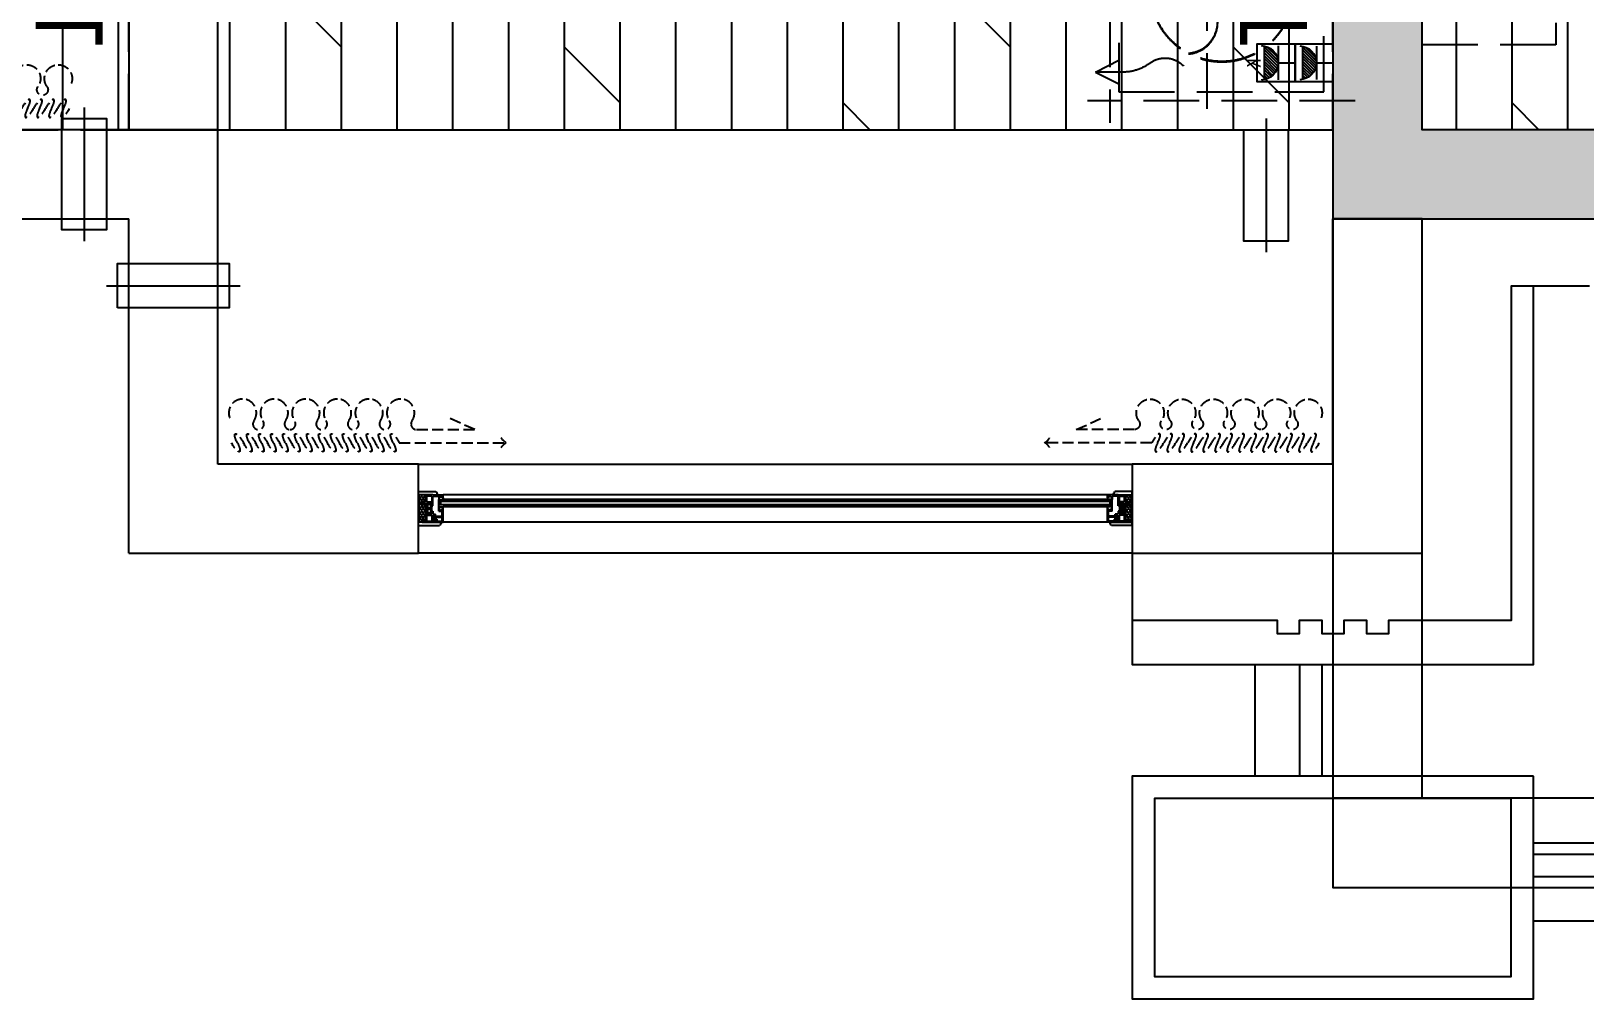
# Model space of a CAD drawing. Header units: millimetres. Extents: x -28014 to 297841, y -81741 to 47579.
# Drawn here: x 63804 to 67288, y -32135 to -29964 of the extents above; entities that cross this region are included whole.
import ezdxf

# ---------------------------------------------------------------- set-up
doc = ezdxf.new("R2010")
doc.units = ezdxf.units.MM
doc.header["$MEASUREMENT"] = 0
doc.set_wipeout_variables(frame=1)
doc.linetypes.add('__DASH', pattern=[0.35, 0.25, -0.1])
doc.linetypes.add('DASH', pattern=[0.35, 0.25, -0.1])
for name, color, linetype in [('AR9-剪力墙（柱）线', 6, 'Continuous'), ('AR9-墙线', 160, 'Continuous'), ('AR9-建筑幕墙（窗）', 12, 'Continuous'), ('AR9-阳台栏杆（天花隐）', 12, 'Continuous'), ('DS-4BS-窗帘', 136, 'Continuous'), ('EM-强电图标', 14, 'Continuous'), ('FC-地面造型线', 136, 'Continuous'), ('FC-平面高差线', 144, 'Continuous'), ('FF-活动家具', 51, 'Continuous'), ('RC-天花轮廓线', 30, 'Continuous')]:
    doc.layers.add(name, color=color, linetype=linetype)
doc.styles.add('宋体', font='', dxfattribs={"width": 0.8})
doc.styles.add('文字标注', font='')
doc.styles.get('宋体').set_extended_font_data('SimSun')
doc.styles.get('文字标注').set_extended_font_data('SimSun')

# ---------------------------------------------------------------- blocks, each defined once
blk = doc.blocks.new('A$C214622EC')
at = {"linetype": 'ByBlock', "ltscale": 0.01}
h = blk.add_hatch(color=250, dxfattribs=at)
h.dxf.hatch_style = 1
h.paths.add_polyline_path([(-19600, 850), (-20000, 850), (-20000, 1950), (-20200, 1950), (-20200, 650), (-19600, 650)])
blk.add_lwpolyline([(-19600, 850), (-20000, 850), (-20000, 1950), (-20200, 1950), (-20200, 650), (-19600, 650)], close=True)
blk = doc.blocks.new('*U167')
at = {"layer": 'AR9-建筑幕墙（窗）'}
h = blk.add_hatch(dxfattribs=at)
h.set_pattern_fill('HONEY', color=250, scale=2.333308)
h.set_pattern_definition([(2e-09, (-50793.7736, 158863.649), (5.55618969, 3.20786685), [3.70412646, -7.40825292]), (120, (-50793.7736, 158863.649), (-5.55618903, 3.207867997), [3.70412646, -7.40825292]), (60, (-50793.7736, 158863.649), (6.64e-07, 6.415734844), [-7.40825292, 3.70412646])])
h.paths.add_polyline_path([(-28.1, 330.1), (33.1, 330.1), (33.1, 345.7), (-28.1, 345.7)])
h = blk.add_hatch(dxfattribs=at)
h.set_pattern_fill('HONEY', color=250, scale=2.333308)
h.set_pattern_definition([(2e-09, (-50793.7736, 157609.3308), (5.55618969, 3.20786685), [3.70412646, -7.40825292]), (120, (-50793.7736, 157609.3308), (-5.55618903, 3.207867997), [3.70412646, -7.40825292]), (60, (-50793.7736, 157609.3308), (6.64e-07, 6.415734844), [-7.40825292, 3.70412646])])
h.paths.add_polyline_path([(-28.1, -1238.8), (33.1, -1238.8), (33.1, -1254.3), (-28.1, -1254.3)])
for p, q in [((-35.8, 345.7), (-35.8, 306.8)), ((40.8, 345.7), (-35.8, 345.7)), ((-28.1, 330.1), (-28.1, 345.7)), ((-28.1, 330.1), (-28.1, 345.7)), ((-28.1, 325.4), (-28.1, 345.7)), ((-28.1, 313.8), (-28.1, 330.1)), ((-28.1, 313.8), (-28.1, 300.6)), ((33.1, 301.2), (33.1, 345.7)), ((33.1, 301.2), (33.1, 345.7)), ((33.1, 296.5), (33.1, 345.7)), ((33.1, 337.9), (33.1, 290.5)), ((40.8, 345.7), (40.8, 298.9)), ((-28.1, 300.6), (-28.1, 290.5)), ((-28.1, -1199.1), (-28.1, 290.5)), ((-21.8, 290.5), (-28.1, 290.5)), ((-21.8, 290.5), (-17.9, 290.5)), ((-17.9, -1199.1), (-17.9, 290.5)), ((-1.6, -1199.1), (-1.6, 290.5)), ((2.3, 290.5), (-1.6, 290.5)), ((33.1, 290.5), (2.3, 290.5)), ((33.1, -1199.1), (33.1, 290.5)), ((-35.8, -1254.3), (-35.8, -1215.4)), ((-21.8, -1199.1), (-28.1, -1199.1)), ((-28.1, -1209.2), (-28.1, -1199.1)), ((-28.1, -1222.4), (-28.1, -1209.2)), ((-21.8, -1199.1), (-17.9, -1199.1)), ((2.3, -1199.1), (-1.6, -1199.1)), ((33.1, -1199.1), (2.3, -1199.1)), ((33.1, -1246.5), (33.1, -1199.1)), ((33.1, -1205.1), (33.1, -1254.3)), ((33.1, -1209.9), (33.1, -1254.3)), ((33.1, -1209.9), (33.1, -1254.3)), ((40.8, -1254.3), (40.8, -1207.5)), ((-28.1, -1222.4), (-28.1, -1238.8)), ((-28.1, -1234), (-28.1, -1254.3)), ((-28.1, -1238.8), (-28.1, -1254.3)), ((-28.1, -1238.8), (-28.1, -1254.3)), ((40.8, -1254.3), (-35.8, -1254.3))]:
    blk.add_line(p, q, dxfattribs=at)
at = {"layer": 'AR9-建筑幕墙（窗）', "color": 8}
for p, q in [((-28.1, 330.1), (-12.5, 330.1)), ((-25.7, 316.1), (-25.7, 327.8)), ((-25.7, 327.8), (-12.5, 327.8)), ((-25.7, 316.1), (-12.5, 316.1)), ((-25.7, 313.8), (-25.7, 300.6)), ((-3.9, 313.8), (-25.7, 313.8)), ((-12.5, 330.1), (-12.5, 337.9)), ((-12.5, 337.9), (-5.5, 337.9)), ((-12.5, 327.8), (-12.5, 316.1)), ((-10.2, 330.1), (-10.2, 335.6)), ((-5.5, 335.6), (-10.2, 335.6)), ((-10.2, 330.1), (30.7, 330.1)), ((-10.2, 327.8), (-6.3, 327.8)), ((-10.2, 327.8), (-10.2, 316.1)), ((-10.2, 316.1), (-6.3, 316.1)), ((-6.3, 327.8), (-6.3, 327)), ((-6.3, 327), (-3.9, 327)), ((-6.3, 316.1), (-6.3, 316.9)), ((-6.3, 316.9), (-3.9, 316.9)), ((-5.5, 337.9), (-5.5, 335.6)), ((-3.9, 327), (-3.9, 330.1)), ((-3.9, 316.9), (-3.9, 313.8)), ((1.1, 324.7), (1.1, 319.2)), ((3.4, 324.7), (3.4, 319.2)), ((8.5, 327), (8.5, 330.1)), ((10.8, 327), (8.5, 327)), ((10.8, 316.9), (8.5, 316.9)), ((8.5, 316.9), (8.5, 313.8)), ((8.5, 313.8), (10.8, 313.8)), ((10.8, 327.8), (14.7, 327.8)), ((10.8, 327.8), (10.8, 327)), ((10.8, 316.1), (10.8, 316.9)), ((10.8, 316.1), (14.7, 316.1)), ((10.8, 313.8), (14.7, 313.8)), ((14.7, 327.8), (14.7, 316.1)), ((14.7, 313.8), (14.7, 307.6)), ((17.1, 327.8), (30.7, 327.8)), ((17.1, 327.8), (17.1, 316.1)), ((17.1, 316.1), (30.7, 316.1)), ((17.1, 313.8), (30.7, 313.8)), ((17.1, 309.9), (17.1, 313.8)), ((17.1, 313.8), (17.1, 309.9)), ((21.7, 313.8), (21.7, 292.8)), ((33.1, 337.9), (26.1, 337.9)), ((26.1, 337.9), (26.1, 335.6)), ((26.1, 335.6), (30.7, 335.6)), ((26.1, 313.8), (26.1, 305.2)), ((30.7, 335.6), (30.7, 330.1)), ((30.7, 327.8), (30.7, 316.1)), ((30.7, 313.8), (30.7, 309.9)), ((-25.7, 300.6), (-21.8, 300.6)), ((-25.7, 298.2), (-25.7, 292.8)), ((-25.7, 298.2), (-21.8, 298.2)), ((-21.8, 292.8), (-25.7, 292.8)), ((-25.7, 292.8), (-21.8, 292.8)), ((-21.8, 300.6), (-21.8, 298.2)), ((-21.8, 300.6), (-17.9, 300.6)), ((-21.8, 292.8), (-21.8, 290.5)), ((-17.9, 300.6), (-17.9, 290.5)), ((-13.3, 300.6), (-17.9, 300.6)), ((-13.3, -1209.2), (-13.3, 300.6)), ((-6.3, 300.6), (-13.3, 300.6)), ((-6.3, 295.9), (-13.3, 300.6)), ((-6.3, 300.6), (-13.3, 295.9)), ((-6.3, 295.9), (-13.3, 295.9)), ((-6.3, -1209.2), (-6.3, 300.6)), ((-1.6, 300.6), (-6.3, 300.6)), ((-1.6, 300.6), (-1.6, 290.5)), ((2.3, 300.6), (-1.6, 300.6)), ((8.5, 300.6), (2.3, 300.6)), ((2.3, 300.6), (2.3, 298.2)), ((6.2, 298.2), (2.3, 298.2)), ((6.2, 292.8), (2.3, 292.8)), ((2.3, 292.8), (2.3, 290.5)), ((6.2, 298.2), (6.2, 292.8)), ((8.5, 300.6), (8.5, 292.8)), ((19.4, 292.8), (8.5, 292.8)), ((19.4, 307.6), (14.7, 307.6)), ((19.4, 309.9), (17.1, 309.9)), ((19.4, 309.9), (17.1, 309.9)), ((19.4, 309.9), (19.4, 307.6)), ((19.4, 309.9), (19.4, 292.8)), ((30.7, 292.8), (21.7, 292.8)), ((26.1, 305.2), (30.7, 305.2)), ((28.4, 309.9), (30.7, 309.9)), ((28.4, 309.9), (28.4, 307.6)), ((28.4, 307.6), (33.1, 307.6)), ((30.7, 305.2), (30.7, 292.8)), ((-21.8, -1201.4), (-25.7, -1201.4)), ((-25.7, -1201.4), (-21.8, -1201.4)), ((-25.7, -1206.9), (-25.7, -1201.4)), ((-25.7, -1206.9), (-21.8, -1206.9)), ((-25.7, -1222.4), (-25.7, -1209.2)), ((-25.7, -1209.2), (-21.8, -1209.2)), ((-21.8, -1201.4), (-21.8, -1199.1)), ((-21.8, -1209.2), (-21.8, -1206.9)), ((-21.8, -1209.2), (-17.9, -1209.2)), ((-17.9, -1209.2), (-17.9, -1199.1)), ((-13.3, -1209.2), (-17.9, -1209.2)), ((-6.3, -1204.5), (-13.3, -1204.5)), ((-6.3, -1204.5), (-13.3, -1209.2)), ((-6.3, -1209.2), (-13.3, -1204.5)), ((-6.3, -1209.2), (-13.3, -1209.2)), ((-1.6, -1209.2), (-6.3, -1209.2)), ((-1.6, -1209.2), (-1.6, -1199.1)), ((2.3, -1209.2), (-1.6, -1209.2)), ((2.3, -1201.4), (2.3, -1199.1)), ((6.2, -1201.4), (2.3, -1201.4)), ((6.2, -1206.9), (2.3, -1206.9)), ((2.3, -1209.2), (2.3, -1206.9)), ((8.5, -1209.2), (2.3, -1209.2)), ((6.2, -1206.9), (6.2, -1201.4)), ((19.4, -1201.4), (8.5, -1201.4)), ((8.5, -1209.2), (8.5, -1201.4)), ((14.7, -1222.4), (14.7, -1216.2)), ((19.4, -1216.2), (14.7, -1216.2)), ((19.4, -1218.5), (17.1, -1218.5)), ((17.1, -1218.5), (17.1, -1222.4)), ((17.1, -1222.4), (17.1, -1218.5)), ((19.4, -1218.5), (17.1, -1218.5)), ((19.4, -1218.5), (19.4, -1201.4)), ((19.4, -1218.5), (19.4, -1216.2)), ((30.7, -1201.4), (21.7, -1201.4)), ((21.7, -1222.4), (21.7, -1201.4)), ((26.1, -1213.9), (30.7, -1213.9)), ((26.1, -1222.4), (26.1, -1213.9)), ((28.4, -1216.2), (33.1, -1216.2)), ((28.4, -1218.5), (28.4, -1216.2)), ((28.4, -1218.5), (30.7, -1218.5)), ((30.7, -1213.9), (30.7, -1201.4)), ((30.7, -1222.4), (30.7, -1218.5)), ((-28.1, -1238.8), (-12.5, -1238.8)), ((-3.9, -1222.4), (-25.7, -1222.4)), ((-25.7, -1224.8), (-25.7, -1236.4)), ((-25.7, -1224.8), (-12.5, -1224.8)), ((-25.7, -1236.4), (-12.5, -1236.4)), ((-12.5, -1236.4), (-12.5, -1224.8)), ((-12.5, -1238.8), (-12.5, -1246.5)), ((-12.5, -1246.5), (-5.5, -1246.5)), ((-10.2, -1224.8), (-6.3, -1224.8)), ((-10.2, -1236.4), (-10.2, -1224.8)), ((-10.2, -1236.4), (-6.3, -1236.4)), ((-10.2, -1238.8), (-10.2, -1244.2)), ((-10.2, -1238.8), (30.7, -1238.8)), ((-5.5, -1244.2), (-10.2, -1244.2)), ((-6.3, -1224.8), (-6.3, -1225.5)), ((-6.3, -1225.5), (-3.9, -1225.5)), ((-6.3, -1236.4), (-6.3, -1235.7)), ((-6.3, -1235.7), (-3.9, -1235.7)), ((-5.5, -1246.5), (-5.5, -1244.2)), ((-3.9, -1225.5), (-3.9, -1222.4)), ((-3.9, -1235.7), (-3.9, -1238.8)), ((1.1, -1233.3), (1.1, -1227.9)), ((3.4, -1233.3), (3.4, -1227.9)), ((8.5, -1225.5), (8.5, -1222.4)), ((8.5, -1222.4), (10.8, -1222.4)), ((10.8, -1225.5), (8.5, -1225.5)), ((10.8, -1235.7), (8.5, -1235.7)), ((8.5, -1235.7), (8.5, -1238.8)), ((10.8, -1222.4), (14.7, -1222.4)), ((10.8, -1224.8), (14.7, -1224.8)), ((10.8, -1224.8), (10.8, -1225.5)), ((10.8, -1236.4), (10.8, -1235.7)), ((10.8, -1236.4), (14.7, -1236.4)), ((14.7, -1236.4), (14.7, -1224.8)), ((17.1, -1222.4), (30.7, -1222.4)), ((17.1, -1224.8), (30.7, -1224.8)), ((17.1, -1236.4), (17.1, -1224.8)), ((17.1, -1236.4), (30.7, -1236.4)), ((26.1, -1246.5), (26.1, -1244.2)), ((26.1, -1244.2), (30.7, -1244.2)), ((33.1, -1246.5), (26.1, -1246.5)), ((30.7, -1236.4), (30.7, -1224.8)), ((30.7, -1244.2), (30.7, -1238.8))]:
    blk.add_line(p, q, dxfattribs=at)
for points in [[(1.1, 324.7), (-7.8, 324.7), (-7.8, 319.2), (1.1, 319.2)], [(10.8, 327), (-6.3, 327)], [(-6.3, 316.9), (10.8, 316.9)], [(3.4, 319.2), (12.4, 319.2), (12.4, 324.7), (3.4, 324.7)], [(14.7, 316.9), (14.7, 316.9), (14.7, 327)], [(1.1, -1233.3), (-7.8, -1233.3), (-7.8, -1227.9), (1.1, -1227.9)], [(-6.3, -1225.5), (10.8, -1225.5)], [(10.8, -1235.7), (-6.3, -1235.7)], [(3.4, -1227.9), (12.4, -1227.9), (12.4, -1233.3), (3.4, -1233.3)], [(14.7, -1225.5), (14.7, -1225.5), (14.7, -1235.7)]]:
    blk.add_lwpolyline(points, dxfattribs=at)
at = {"layer": 'AR9-建筑幕墙（窗）'}
for centre, start, end in [((-26.2, 319), 231.816, 263.2576), ((31.2, 311.1), 276.7424, 308.184), ((-26.2, -1227.6), 96.7424, 128.184), ((31.2, -1219.7), 51.816, 83.2576)]:
    blk.add_arc(centre, 15.5, start, end, dxfattribs=at)
blk = doc.blocks.new('dfhfghjghk')
at = {"layer": 'DS-4BS-窗帘', "linetype": '__DASH', "ltscale": 100}
for p, q in [((-758, -19.6), (-700.6, 6.5)), ((-627.6, -19.6), (-758, -19.6)), ((-588.7, -49), (-828.8, -49))]:
    blk.add_line(p, q, dxfattribs=at)
at = {"layer": 'DS-4BS-窗帘', "linetype": '__DASH', "ltscale": 100, "extrusion": (0, 0, -1)}
for centre, major_axis, start_param, end_param in [((-592.1, 17.9), (0, 31), 4.096799, 6.283139), ((-592.1, 17.9), (0.1, 31), -0.002146, 2.184194), ((-521.2, 17.9), (0, 31), 4.096718, 6.283058), ((-521.2, 17.9), (0.1, 31), -0.002146, 2.184194), ((-450.4, 17.9), (0.1, 31), 4.094915, 6.281255), ((-450.4, 17.9), (-0.1, 31), 0.002617, 2.188957), ((-379.5, 17.9), (0.1, 31), 4.094152, 6.280492), ((-379.5, 17.9), (0, 31), -0.00139, 2.18495), ((-308.6, 17.9), (0, 31), 4.096215, 6.282555), ((-308.6, 17.9), (0.1, 31), -0.002146, 2.184194), ((-237.7, 17.9), (0, 31), 4.098127, 6.284467), ((-237.7, 17.9), (-0.1, 31), 0.001734, 2.188074), ((-627.6, -7.1), (-0.1, 12.4), 0.960001, 3.146341), ((-556.7, -7.1), (0, 12.4), 0.954753, 5.327433), ((-485.8, -7.1), (0, 12.4), 0.95291, 5.32559), ((-414.9, -7.1), (0, 12.4), 0.952987, 5.325667), ((-344, -7.2), (-0.1, 12.4), 3.148476, 5.334816), ((-344, -7.2), (0, 12.4), 0.95495, 3.141289), ((-273.2, -7.2), (0, 12.4), 0.95291, 5.32559)]:
    blk.add_ellipse(centre, major_axis=major_axis, ratio=1, start_param=start_param, end_param=end_param, dxfattribs=at)
at = {"layer": 'DS-4BS-窗帘', "linetype": '__DASH', "ltscale": 100}
for centre, major_axis, ratio, start_param, end_param in [((-582, -49), (11.5, 20), 0.254545, -1.424879, 1.716714), ((-555.1, -49), (11.5, 20), 0.254545, -1.424879, 1.716714), ((-528.2, -49), (11.5, 20), 0.254545, -1.424879, 1.716714), ((-501.3, -49), (11.5, 20), 0.254545, -1.424879, 1.716714), ((-474.5, -49), (11.5, 20), 0.254545, -1.424879, 1.716714), ((-447.6, -49), (11.5, 20), 0.254545, -1.424879, 1.716714), ((-420.7, -49), (11.5, 20), 0.254545, -1.424879, 1.716714), ((-393.9, -49), (11.5, 20), 0.254545, -1.424879, 1.716714), ((-367, -49), (11.5, 20), 0.254545, -1.424879, 1.716714), ((-340.1, -49), (11.5, 20), 0.254545, -1.424879, 1.716714), ((-313.3, -49), (11.5, 20), 0.254545, -1.424879, 1.716714), ((-286.4, -49), (11.5, 20), 0.254545, -1.424879, 1.716714), ((-259.5, -49), (11.5, 20), 0.254545, -1.424879, 1.716714), ((-232.6, -49), (11.5, 20), 0.254545, -1.424879, 1.716714), ((-840.3, -26.5), (17.9, 17.9), 1, 4.39776, 5.029729), ((-840.3, -71.5), (17.9, 17.9), 1, 5.965845, 6.597815), ((-568.5, -49), (11.5, 20), 0.254545, 1.716714, 4.858306), ((-541.6, -49), (11.5, 20), 0.254545, 1.716714, 4.858306), ((-514.8, -49), (11.5, 20), 0.254545, 1.716714, 4.858306), ((-487.9, -49), (11.5, 20), 0.254545, 1.716714, 4.858306), ((-461, -49), (11.5, 20), 0.254545, 1.716714, 4.858306), ((-434.2, -49), (11.5, 20), 0.254545, 1.716714, 4.858306), ((-407.3, -49), (11.5, 20), 0.254545, 1.716714, 4.858306), ((-380.4, -49), (11.5, 20), 0.254545, 1.716714, 4.858306), ((-353.6, -49), (11.5, 20), 0.254545, 1.716714, 4.858306), ((-326.7, -49), (11.5, 20), 0.254545, 1.716714, 4.858306), ((-299.8, -49), (11.5, 20), 0.254545, 1.716714, 4.858306), ((-272.9, -49), (11.5, 20), 0.254545, 1.716714, 4.858306), ((-246.1, -49), (11.5, 20), 0.254545, 1.716714, 4.858306), ((-219.2, -49), (11.5, 20), 0.254545, 1.716714, 4.858306)]:
    blk.add_ellipse(centre, major_axis=major_axis, ratio=ratio, start_param=start_param, end_param=end_param, dxfattribs=at)
blk = doc.blocks.new('20200316.19190068')
at = {"linetype": 'DASH', "ltscale": 500}
for p, q in [((-110, 2295), (-110, 2875)), ((340, 2295), (340, 2875)), ((380, 2835), (-150, 2835)), ((-150, 2835), (380, 2835)), ((880, 2275), (880, 2760)), ((880, 2760), (2280, 2760)), ((2280, 2760), (2280, 290)), ((-150, 2335), (380, 2335)), ((2759.6, 2325), (3050, 2325)), ((2759.6, 725), (2759.6, 2325)), ((3050, 2325), (3050, 725)), ((-150, 2275), (1850, 2275)), ((-150, 2275), (1850, 2275)), ((-150, 775), (-150, 2275)), ((430, 2275), (1363.7, 753.8)), ((430, 2275), (1363.7, 753.8)), ((450, 2275), (1549.2, 744.1)), ((450, 2275), (1549.2, 744.1)), ((1850, 775), (1850, 2275)), ((1850, 775), (1850, 2275)), ((490, 775), (490, 2157.1)), ((490, 775), (490, 2157.1)), ((1850, 775), (-150, 775)), ((880, 290), (880, 775)), ((-110, 755), (-110, 175)), ((340, 755), (340, 175)), ((2517.4, 724.7), (2571.1, 751.9)), ((-150, 715), (380, 715)), ((2517.4, 724.7), (2571.1, 697.6)), ((2574.7, 724.7), (2517.4, 724.7)), ((3020, 725), (2729.6, 725)), ((2517.4, 524.4), (2571.1, 551.6)), ((2574.7, 524.4), (2517.4, 524.4)), ((2517.4, 524.4), (2571.1, 497.2)), ((2517.4, 329.5), (2571.1, 356.7)), ((2574.7, 329.5), (2517.4, 329.5)), ((2517.4, 329.5), (2571.1, 302.3)), ((2280, 290), (880, 290)), ((380, 215), (-150, 215)), ((-150, 215), (380, 215)), ((2517.4, 129.2), (2571.1, 156.4)), ((2574.7, 129.2), (2517.4, 129.2)), ((2517.4, 129.2), (2571.1, 102.1))]:
    blk.add_line(p, q, dxfattribs=at)
at = {"color": 250, "linetype": 'DASH', "ltscale": 500}
for p, q in [((960, 2275), (960, 2680)), ((960, 2680), (2200, 2680)), ((2200, 2680), (2200, 370)), ((960, 370), (960, 775)), ((2200, 370), (960, 370))]:
    blk.add_line(p, q, dxfattribs=at)
at = {"linetype": 'DASH', "ltscale": 500}
for points in [[(320, 2815), (320, 2355), (-90, 2355), (-90, 2815)], [(2767, 872), (2767, 0), (3050, 0), (3050, 872)], [(320, 235), (320, 695), (-90, 695), (-90, 235)]]:
    blk.add_lwpolyline(points, close=True, dxfattribs=at)
at = {"color": 250, "linetype": 'DASH', "ltscale": 500}
for points in [[(-6.2, 2685.2, 0.398826), (60.3, 2625.4, -0.069197), (67.1, 2624.7, -0.240714), (115, 2582.5, 0.240714)], [(40, 2439.5, 0.414712), (105.3, 2515.6, -0.258086), (115, 2582.5)], [(40, 610.5, -0.414712), (105.3, 534.4, 0.258086), (115, 467.5)], [(-6.2, 364.8, -0.398826), (60.3, 424.6, 0.069197), (67.1, 425.3, 0.240714), (115, 467.5, -0.240714)]]:
    blk.add_lwpolyline(points, format="xyb", dxfattribs=at)
for centre, radius in [((115, 2580.9), 160), ((115, 2582.5), 67.5), ((115, 469.1), 160), ((115, 467.5), 67.5)]:
    blk.add_circle(centre, radius, dxfattribs=at)
at = {"linetype": 'DASH', "ltscale": 500}
for centre, radius, start, end in [((2579.4, 823.9), 99.3, 267.3347, 305.5944), ((2673.5, 699.5), 56.8, 42.8931, 129.7693), ((2579.4, 623.6), 99.3, 267.3347, 305.5944), ((2673.5, 499.2), 56.8, 42.8931, 129.7693), ((2673.5, 304.3), 56.8, 42.8931, 129.7693), ((2579.4, 428.7), 99.3, 267.3347, 305.5944), ((2579.4, 228.4), 99.3, 267.3347, 305.5944), ((2673.5, 104), 56.8, 42.8931, 129.7693)]:
    blk.add_arc(centre, radius, start, end, dxfattribs=at)
blk.add_open_spline([(1702.5, 2275), (1781.4, 2345.1), (1999, 2374), (1877.2, 2164.1), (1818.2, 2056.5), (1883.3, 1915.8), (1801, 1846.6), (1859.7, 1502.5), (1809.5, 1274.8), (1883.3, 1041.3), (1793.1, 973.8), (1918.7, 727), (1776.1, 695.6), (1624.2, 808.4), (1558.9, 683.8), (1334.2, 765.8), (1227.7, 771.8), (1168.1, 775)], degree=3, knots=[0, 0, 0, 0, 140.356688, 240.855445, 374.272085, 514.628774, 800.960617, 1037.309606, 1234.977718, 1501.883052, 1872.056655, 1990.732643, 2052.345442, 2125.407537, 2467.000811, 2608.004871, 2786.638856, 2786.638856, 2786.638856, 2786.638856], dxfattribs=at)
at = {"color": 250, "linetype": 'DASH', "ltscale": 500}
for points, knots in [([(1702.5, 2275), (1781.4, 2345.1), (1999, 2374), (1877.2, 2164.1), (1818.2, 2056.5), (1883.3, 1915.8), (1801, 1846.6), (1859.7, 1502.5), (1809.5, 1274.8), (1883.3, 1041.3), (1793.1, 973.8), (1918.7, 727), (1776.1, 695.6), (1624.2, 808.4), (1558.9, 683.8), (1334.2, 765.8), (1227.7, 771.8), (1168.1, 775)], [0, 0, 0, 0, 140.356688, 240.855445, 374.272085, 514.628774, 800.960617, 1037.309606, 1234.977718, 1501.883052, 1872.056655, 1990.732643, 2052.345442, 2125.407537, 2467.000811, 2608.004871, 2786.638856, 2786.638856, 2786.638856, 2786.638856]), ([(266.5, 2104.3), (159.7, 2170), (1.7, 2267.2), (45.9, 2084.9), (69.2, 2147.5), (70.3, 2090.5), (71.1, 2052.7)], [0, 0, 0, 0, 257.192142, 380.388355, 440.188761, 557.045341, 557.045341, 557.045341, 557.045341]), ([(266.5, 2104.3), (159.7, 2170), (1.7, 2267.2), (45.9, 2084.9), (69.2, 2147.5), (70.3, 2090.5), (71.1, 2052.7)], [0, 0, 0, 0, 257.192142, 380.388355, 440.188761, 557.045341, 557.045341, 557.045341, 557.045341]), ([(202.5, 2125.2), (282.1, 2168.1), (436.4, 2251.1), (350.7, 2036.4), (370.2, 2086.7), (387.9, 1908.8), (365.6, 1927.3), (364.8, 1815), (389.2, 1721.5), (245.3, 1839.7), (175.1, 1846.5), (146.1, 1849.3)], [0, 0, 0, 0, 197.98522, 383.798459, 461.536852, 537.063609, 629.138715, 719.341985, 744.183766, 895.041347, 1000.692483, 1000.692483, 1000.692483, 1000.692483]), ([(202.5, 2125.2), (282.1, 2168.1), (436.4, 2251.1), (350.7, 2036.4), (370.2, 2086.7), (387.9, 1908.8), (365.6, 1927.3), (364.8, 1815), (389.2, 1721.5), (245.3, 1839.7), (175.1, 1846.5), (146.1, 1849.3)], [0, 0, 0, 0, 197.98522, 383.798459, 461.536852, 537.063609, 629.138715, 719.341985, 744.183766, 895.041347, 1000.692483, 1000.692483, 1000.692483, 1000.692483]), ([(103.1, 2146.7), (95.8, 2125.8), (82.1, 2086.4), (43, 1902.4), (67.8, 1925.1), (12.8, 1777.4), (99.9, 1765.4), (145.8, 1840.6), (212, 1840.8), (233.5, 1840.9)], [0, 0, 0, 0, 70.314327, 132.712823, 281.06886, 345.030234, 373.143701, 508.899423, 574.349148, 574.349148, 574.349148, 574.349148]), ([(103.1, 2146.7), (95.8, 2125.8), (82.1, 2086.4), (43, 1902.4), (67.8, 1925.1), (12.8, 1777.4), (99.9, 1765.4), (145.8, 1840.6), (212, 1840.8), (233.5, 1840.9)], [0, 0, 0, 0, 70.314327, 132.712823, 281.06886, 345.030234, 373.143701, 508.899423, 574.349148, 574.349148, 574.349148, 574.349148]), ([(263.3, 1645.3), (156.5, 1711), (-1.4, 1808.2), (42.8, 1626), (66.1, 1588.5), (67.2, 1431.5), (68, 1493.7)], [0, 0, 0, 0, 257.192142, 380.388355, 440.188761, 557.045341, 557.045341, 557.045341, 557.045341]), ([(263.3, 1645.3), (156.5, 1711), (-1.4, 1808.2), (42.8, 1626), (66.1, 1588.5), (67.2, 1431.5), (68, 1493.7)], [0, 0, 0, 0, 257.192142, 380.388355, 440.188761, 557.045341, 557.045341, 557.045341, 557.045341]), ([(199.4, 1666.3), (279, 1709.1), (433.2, 1792.2), (347.5, 1577.4), (367.1, 1427.8), (384.8, 1449.8), (362.5, 1418.4), (361.7, 1356), (386.1, 1262.5), (242.1, 1380.7), (171.9, 1387.5), (143, 1390.3)], [0, 0, 0, 0, 197.98522, 383.798459, 461.536852, 537.063609, 629.138715, 719.341985, 744.183766, 895.041347, 1000.692483, 1000.692483, 1000.692483, 1000.692483]), ([(199.4, 1666.3), (279, 1709.1), (433.2, 1792.2), (347.5, 1577.4), (367.1, 1427.8), (384.8, 1449.8), (362.5, 1418.4), (361.7, 1356), (386.1, 1262.5), (242.1, 1380.7), (171.9, 1387.5), (143, 1390.3)], [0, 0, 0, 0, 197.98522, 383.798459, 461.536852, 537.063609, 629.138715, 719.341985, 744.183766, 895.041347, 1000.692483, 1000.692483, 1000.692483, 1000.692483]), ([(99.9, 1587.7), (92.7, 1416.8), (79, 1427.4), (39.9, 1443.4), (64.7, 1416.2), (9.7, 1318.4), (96.8, 1306.4), (142.7, 1381.7), (208.8, 1381.8), (230.3, 1381.9)], [0, 0, 0, 0, 70.314327, 132.712823, 281.06886, 345.030234, 373.143701, 508.899423, 574.349148, 574.349148, 574.349148, 574.349148]), ([(99.9, 1587.7), (92.7, 1416.8), (79, 1427.4), (39.9, 1443.4), (64.7, 1416.2), (9.7, 1318.4), (96.8, 1306.4), (142.7, 1381.7), (208.8, 1381.8), (230.3, 1381.9)], [0, 0, 0, 0, 70.314327, 132.712823, 281.06886, 345.030234, 373.143701, 508.899423, 574.349148, 574.349148, 574.349148, 574.349148]), ([(253.5, 1189.8), (146.7, 1255.5), (-11.3, 1352.8), (32.9, 1170.5), (56.2, 1033), (57.3, 976), (58.1, 938.3)], [0, 0, 0, 0, 257.192142, 380.388355, 440.188761, 557.045341, 557.045341, 557.045341, 557.045341]), ([(253.5, 1189.8), (146.7, 1255.5), (-11.3, 1352.8), (32.9, 1170.5), (56.2, 1033), (57.3, 976), (58.1, 938.3)], [0, 0, 0, 0, 257.192142, 380.388355, 440.188761, 557.045341, 557.045341, 557.045341, 557.045341]), ([(189.5, 1210.8), (269.1, 1253.6), (423.4, 1336.7), (337.7, 1121.9), (357.2, 972.3), (374.9, 894.4), (352.6, 962.9), (351.8, 900.5), (376.2, 807), (232.3, 925.2), (162.1, 932.1), (133.1, 934.9)], [0, 0, 0, 0, 197.98522, 383.798459, 461.536852, 537.063609, 629.138715, 719.341985, 744.183766, 895.041347, 1000.692483, 1000.692483, 1000.692483, 1000.692483]), ([(189.5, 1210.8), (269.1, 1253.6), (423.4, 1336.7), (337.7, 1121.9), (357.2, 972.3), (374.9, 894.4), (352.6, 962.9), (351.8, 900.5), (376.2, 807), (232.3, 925.2), (162.1, 932.1), (133.1, 934.9)], [0, 0, 0, 0, 197.98522, 383.798459, 461.536852, 537.063609, 629.138715, 719.341985, 744.183766, 895.041347, 1000.692483, 1000.692483, 1000.692483, 1000.692483]), ([(90.1, 1032.2), (82.8, 1011.3), (69.1, 971.9), (30, 887.9), (54.8, 960.7), (-0.2, 862.9), (86.9, 850.9), (132.8, 926.2), (199, 926.3), (220.5, 926.4)], [0, 0, 0, 0, 70.314327, 132.712823, 281.06886, 345.030234, 373.143701, 508.899423, 574.349148, 574.349148, 574.349148, 574.349148]), ([(90.1, 1032.2), (82.8, 1011.3), (69.1, 971.9), (30, 887.9), (54.8, 960.7), (-0.2, 862.9), (86.9, 850.9), (132.8, 926.2), (199, 926.3), (220.5, 926.4)], [0, 0, 0, 0, 70.314327, 132.712823, 281.06886, 345.030234, 373.143701, 508.899423, 574.349148, 574.349148, 574.349148, 574.349148])]:
    blk.add_open_spline(points, degree=3, knots=knots, dxfattribs=at)
at = {"linetype": 'DASH', "ltscale": 500, "insert": (2991.6, 694.9), "char_height": 150, "attachment_point": 1, "rotation": 270, "style": '文字标注'}
blk.add_mtext('K   T', dxfattribs=at)
at = {"linetype": 'DASH', "ltscale": 500}
blk.add_wipeout([(2957.7, 2094.3), (3003.8, 2094.3), (3003.8, 2008.7), (3050, 1868.3), (3050, 1181.7), (3003.8, 1039.9), (3003.8, 954.3), (2957.7, 954.3)], dxfattribs=at)
blk.add_line((3003.8, 2008.7), (3003.8, 1039.9), dxfattribs=at)
blk.add_line((3003.8, 2008.7), (3003.8, 1039.9), dxfattribs=at)
for points in [[(2957.7, 2094.3), (2957.7, 954.3), (3003.8, 954.3), (3003.8, 1039.9)], [(3003.8, 2008.7), (3003.8, 2094.3), (2957.7, 2094.3)], [(2957.7, 2094.3), (2957.7, 954.3), (3003.8, 954.3), (3003.8, 1039.9)], [(3003.8, 2008.7), (3003.8, 2094.3), (2957.7, 2094.3)], [(3003.8, 2008.7), (3050, 1868.3), (3050, 1181.7), (3003.8, 1039.9)], [(3003.8, 2008.7), (3050, 1868.3), (3050, 1181.7), (3003.8, 1039.9)]]:
    blk.add_lwpolyline(points, dxfattribs=at)
blk = doc.blocks.new('rfrf')
at = {"linetype": 'DASH', "ltscale": 500}
for p, q in [((2996102, -131418.3), (2996102, -132018.3)), ((2996102, -131418.3), (2996102, -132018.3)), ((2996602, -131418.3), (2996602, -132018.3)), ((2996602, -131418.3), (2996602, -132018.3)), ((2996652, -131468.3), (2996052, -131468.3)), ((2996652, -131468.3), (2996052, -131468.3)), ((2996652, -131968.3), (2996052, -131968.3)), ((2996652, -131968.3), (2996052, -131968.3))]:
    blk.add_line(p, q, dxfattribs=at)
blk.add_lwpolyline([(2996582, -131488.3), (2996122, -131488.3), (2996122, -131948.3), (2996582, -131948.3)], close=True, dxfattribs=at)
blk.add_lwpolyline([(2996582, -131488.3), (2996122, -131488.3), (2996122, -131948.3), (2996582, -131948.3)], close=True, dxfattribs=at)
for points in [[(2996223.3, -131627.7, -0.398826), (2996297.8, -131676.9, 0.069197), (2996300.3, -131683.3, 0.240714), (2996353.1, -131719, -0.240714)], [(2996223.3, -131629.3, -0.398826), (2996297.8, -131678.5, 0.069197), (2996300.3, -131684.9, 0.240714), (2996353.1, -131720.6, -0.240714)], [(2996509.6, -131692.7, 0.398826), (2996421.2, -131704.9, -0.069197), (2996416.2, -131709.6, -0.240714), (2996353.1, -131719, 0.240714)], [(2996509.6, -131694.3, 0.398826), (2996421.2, -131706.5, -0.069197), (2996416.2, -131711.2, -0.240714), (2996353.1, -131720.6, 0.240714)], [(2996278.2, -131861.7, 0.414712), (2996343.4, -131785.7, -0.258086), (2996353.1, -131719)], [(2996278.2, -131863.3, 0.414712), (2996343.4, -131787.3, -0.258086), (2996353.1, -131720.6)]]:
    blk.add_lwpolyline(points, format="xyb", dxfattribs=at)
for centre, radius in [((2996353.1, -131720.6), 159.7), ((2996353.1, -131722.2), 159.7), ((2996353.1, -131719), 67.4), ((2996353.1, -131720.6), 67.4)]:
    blk.add_circle(centre, radius, dxfattribs=at)
blk = doc.blocks.new('空调插座')
at = {"linetype": 'ByBlock'}
for p, q in [((703639.7, -7681.4), (703789.3, -7681.4)), ((703643, -7693.4), (703688.2, -7738.6)), ((703643.6, -7681.4), (703704.9, -7742.7)), ((703656.2, -7681.4), (703718, -7743.2)), ((703668.8, -7681.4), (703729.3, -7741.8)), ((703681.5, -7681.4), (703739.2, -7739.1)), ((703694.1, -7681.4), (703748.1, -7735.4)), ((703706.7, -7681.4), (703756.2, -7730.9)), ((703719.3, -7681.4), (703763.4, -7725.5)), ((703732, -7681.4), (703769.9, -7719.3)), ((703744.6, -7681.4), (703775.7, -7712.5)), ((703757.2, -7681.4), (703780.7, -7704.8)), ((703769.8, -7681.4), (703784.8, -7696.4)), ((703782.5, -7681.4), (703788, -7687)), ((703639.7, -7743.3), (703789.3, -7743.3)), ((703714.5, -7743.3), (703714.5, -7818.3))]:
    blk.add_line(p, q, dxfattribs=at)
blk.add_arc((703714.5, -7667.1), 76.2, 180.89166, 359.10834, dxfattribs=at)
at = {"linetype": 'ByBlock', "style": '宋体'}
blk.add_text('K', height=60, dxfattribs=at).set_placement((703694.8, -7665.6))
blk = doc.blocks.new('*U138')
blk.add_lwpolyline([(701741.3, -9390.9), (701826.3, -9390.9), (701826.3, -9305.9), (701741.3, -9305.9)], close=True)
at = {"xscale": 0.5067851083448388, "yscale": 0.5067851083448388, "zscale": 0.5067851083448388}
blk.add_blockref('空调插座', (345151.8, -5428.7), dxfattribs=at)
blk = doc.blocks.new('kt')
at = {"linetype": 'DASH', "ltscale": 500}
for p, q in [((632478.4, 107205.6), (632451.2, 107259.3)), ((632478.4, 107262.9), (632478.4, 107205.6)), ((632478.4, 107205.6), (632505.5, 107259.3)), ((632678.6, 107205.6), (632651.4, 107259.3)), ((632678.6, 107262.9), (632678.6, 107205.6)), ((632678.6, 107205.6), (632705.8, 107259.3)), ((632873.5, 107205.6), (632846.3, 107259.3)), ((632873.5, 107262.9), (632873.5, 107205.6)), ((632873.5, 107205.6), (632900.7, 107259.3)), ((633073.8, 107205.6), (633046.7, 107259.3)), ((633073.8, 107262.9), (633073.8, 107205.6)), ((633073.8, 107205.6), (633101, 107259.3))]:
    blk.add_line(p, q, dxfattribs=at)
blk.add_lwpolyline([(633221.1, 107455.2), (632349.1, 107455.2), (632349.1, 107738.2), (633221.1, 107738.2)], close=True, dxfattribs=at)
for centre, radius, start, end in [((632453.1, 107361.6), 56.8, 320.2307, 47.1069), ((632653.4, 107361.6), 56.8, 320.2307, 47.1069), ((632848.3, 107361.6), 56.8, 320.2307, 47.1069), ((633048.6, 107361.6), 56.8, 320.2307, 47.1069), ((632577.5, 107267.5), 99.3, 144.4056, 182.6653), ((632777.8, 107267.5), 99.3, 144.4056, 182.6653), ((632972.7, 107267.5), 99.3, 144.4056, 182.6653), ((633173, 107267.5), 99.3, 144.4056, 182.6653)]:
    blk.add_arc(centre, radius, start, end, dxfattribs=at)
at = {"linetype": 'DASH', "ltscale": 500, "insert": (633044, 107679.8), "char_height": 150, "attachment_point": 7, "rotation": 180, "style": '文字标注'}
blk.add_mtext('K   T', dxfattribs=at)
blk = doc.blocks.new('五孔插座')
at = {"linetype": 'ByBlock'}
for p, q in [((702044.2, -7681.4), (702193.9, -7681.4)), ((702047.5, -7693.4), (702092.7, -7738.6)), ((702048.1, -7681.4), (702109.4, -7742.7)), ((702060.7, -7681.4), (702122.6, -7743.2)), ((702073.4, -7681.4), (702133.8, -7741.8)), ((702086, -7681.4), (702143.8, -7739.1)), ((702098.6, -7681.4), (702152.7, -7735.4)), ((702111.2, -7681.4), (702160.7, -7730.9)), ((702123.9, -7681.4), (702168, -7725.5)), ((702136.5, -7681.4), (702174.5, -7719.3)), ((702149.1, -7681.4), (702180.2, -7712.5)), ((702161.8, -7681.4), (702185.2, -7704.8)), ((702174.4, -7681.4), (702189.4, -7696.4)), ((702187, -7681.4), (702192.6, -7687)), ((702044.2, -7743.3), (702193.9, -7743.3)), ((702119, -7743.3), (702119, -7818.3))]:
    blk.add_line(p, q, dxfattribs=at)
blk.add_arc((702119, -7667.1), 76.2, 180.89166, 359.10834, dxfattribs=at)
blk = doc.blocks.new('*U78')
blk.add_lwpolyline([(701741.3, -9390.9), (701826.3, -9390.9), (701826.3, -9305.9), (701741.3, -9305.9)], close=True)
at = {"xscale": 0.496079054735609, "yscale": 0.496079054735609, "zscale": 0.496079054735609}
blk.add_blockref('五孔插座', (353477.3, -5512.4), dxfattribs=at)
blk = doc.blocks.new('20200414.15254450')
blk.add_line((50, 300), (50, 0))
blk.add_lwpolyline([(0, 275), (100, 275), (100, 25), (0, 25)], close=True)

msp = doc.modelspace()

# ---------------------------------------------------------------- hatches: boundary and pattern name
at = {"layer": 'FC-地面造型线'}
h = msp.add_hatch(dxfattribs=at)
h.set_pattern_fill('DOLMIT', color=250, scale=500, angle=90)
h.paths.add_polyline_path([(72823.14, -25734.934), (72573.14, -25734.934), (72573.14, -25584.834), (72573.14, -25534.834), (72523.14, -25534.834), (72523.14, -25474.834), (72533.14, -25474.834), (72533.14, -25434.834), (72573.14, -25434.834), (72573.14, -25384.834), (71473.14, -25384.834), (71473.14, -25434.834), (71513.14, -25434.834), (71513.14, -25474.834), (71523.14, -25474.834), (71523.14, -25534.834), (71473.14, -25534.834), (71473.14, -25584.834), (70773.14, -25584.834), (70773.14, -23114.834), (70763.14, -23114.834), (67423.167, -23114.834), (67423.167, -24284.835), (67423.112, -25584.834), (66723.112, -25584.834), (66546.161, -25584.834), (66546.161, -25604.834), (66496.161, -25604.834), (66496.161, -25584.834), (66486.161, -25584.834), (66486.161, -25374.834), (66498.161, -25374.834), (66498.161, -25313.834), (66513.161, -25313.834), (66513.161, -25304.834), (66558.161, -25304.834), (67113.68, -25295.545), (67113.68, -25224.834), (67213.058, -25224.834), (67213.058, -23174.837), (66963.14, -23174.837), (66963.14, -22804.774), (66863.265, -22804.774), (66863.265, -22704.899), (66907.287, -22704.899), (66907.287, -22681.268), (66930.917, -22704.899), (67223.14, -22704.899), (67223.14, -25289.834), (65523.14, -25289.834), (65523.14, -22534.835), (65523.14, -25484.834), (65423.14, -25484.834), (65423.14, -25584.834), (65623.14, -25584.834), (65723.161, -25584.834), (65723.161, -25324.836), (65688.161, -25324.836), (65688.161, -25304.836), (65738.161, -25304.836), (65738.161, -25324.836), (65748.161, -25324.836), (65748.161, -25374.836), (65760.161, -25374.836), (65760.161, -25595.834), (65745.161, -25595.834), (65745.161, -25604.834), (65700.161, -25604.834), (65623.14, -25584.834), (65423.14, -25584.834), (65423.14, -25484.834), (65523.14, -25484.834), (65523.14, -22534.835), (65523.143, -22484.834), (62723.14, -22484.834), (62723.14, -25484.834), (64023.14, -25484.834), (64523.14, -25484.834), (64523.14, -25584.834), (64023.14, -25584.834), (64023.14, -25684.834), (63923.14, -25684.834), (63923.14, -25584.834), (62623.14, -25584.834), (61523.085, -25584.834), (61523.085, -26014.838), (60823.166, -26014.838), (60823.166, -30184.834), (61023.14, -30184.834), (61373.14, -30184.834), (63773.14, -30184.834), (64023.14, -30184.834), (64023.14, -26584.834), (64023.14, -26584.834), (64023.14, -26584.834), (64223.14, -26584.834), (64223.14, -26684.834), (64323.14, -26684.834), (64323.14, -26784.834), (64223.14, -26784.834), (64223.14, -30184.834), (64223.14, -30184.834), (66723.112, -30184.834), (66723.112, -29084.834), (66723.14, -26784.834), (65223.14, -26784.834), (65223.14, -26684.834), (66923.14, -26684.834), (66923.14, -29084.834), (66923.112, -30184.834), (67323.112, -30184.834), (67323.167, -30184.834), (67323.167, -30184.834), (67723.206, -30184.834), (67723.206, -30384.834), (68623.206, -30384.834), (68623.206, -30184.834), (71623.206, -30184.834), (71623.206, -30384.834), (72523.183, -30384.836), (72523.205, -30184.835), (73523.167, -30184.835), (73523.167, -30184.834), (72823.14, -30184.834)])

# ---------------------------------------------------------------- linework, layer by layer
at = {"layer": 'AR9-墙线'}
for p, q in [((64023.14, -26584.834), (64023.14, -30184.834)), ((64223.14, -30184.834), (64223.14, -26784.834)), ((64223.14, -30184.834), (63773.14, -30184.834)), ((64023.14, -30184.834), (64223.14, -30184.834)), ((64223.14, -30934.834), (64223.14, -30184.834)), ((63773.14, -30384.834), (64023.14, -30384.834)), ((64023.14, -31134.834), (64023.14, -30384.834)), ((66723.14, -30934.834), (66723.14, -30384.834)), ((66723.14, -30384.834), (66923.14, -30384.834)), ((66923.14, -31134.834), (66923.14, -30384.834)), ((64673.14, -30934.834), (64223.14, -30934.834)), ((64673.14, -31134.834), (64673.14, -30934.834)), ((66723.14, -30934.834), (66273.14, -30934.834)), ((66273.14, -30934.834), (66273.14, -31134.834)), ((64023.14, -31134.834), (64673.14, -31134.834)), ((66273.14, -31134.834), (66923.14, -31134.834))]:
    msp.add_line(p, q, dxfattribs=at)
msp.add_lwpolyline([(66273.14, -31134.834), (66273.14, -31284.834), (66323.14, -31284.834), (66323.14, -31284.834), (66598.14, -31284.834), (66598.14, -31314.834), (66648.14, -31314.834), (66648.14, -31284.834), (66698.14, -31284.834), (66698.14, -31314.834), (66748.14, -31314.834), (66748.14, -31284.834), (66798.14, -31284.834), (66798.14, -31314.834), (66848.14, -31314.834), (66848.14, -31284.834), (67123.14, -31284.834), (67123.14, -30534.834), (67298.14, -30534.834)], dxfattribs=at)
at = {"layer": 'AR9-建筑幕墙（窗）'}
for p, q in [((64673.14, -30934.834), (66273.14, -30934.834)), ((66273.14, -31134.834), (64673.14, -31134.834))]:
    msp.add_line(p, q, dxfattribs=at)
at = {"layer": 'AR9-阳台栏杆（天花隐）'}
for points in [[(66648.112, -31384.834), (66648.112, -31634.834)], [(66698.112, -31384.834), (66698.112, -31634.834)], [(67173.14, -31809.834), (72173.112, -31809.834)], [(67173.14, -31859.834), (72173.112, -31859.834)]]:
    msp.add_lwpolyline(points, dxfattribs=at)
at = {"layer": 'FC-平面高差线', "color": 144}
for points in [[(64223.14, -30184.834), (66723.14, -30184.834)], [(66273.14, -31284.834), (66273.14, -31384.834), (67173.14, -31384.834), (67173.14, -30534.834)], [(66548.112, -31384.834), (66548.112, -31634.834)], [(66723.112, -31384.834), (66723.112, -31634.834)], [(67173.14, -31784.834), (72173.112, -31784.834)], [(67173.14, -31959.834), (72173.112, -31959.834)]]:
    msp.add_lwpolyline(points, dxfattribs=at)
for points in [[(67173.112, -31634.834), (66273.112, -31634.834), (66273.112, -32134.834), (67173.112, -32134.834)], [(67123.112, -31684.834), (66323.112, -31684.834), (66323.112, -32084.834), (67123.112, -32084.834)]]:
    msp.add_lwpolyline(points, close=True, dxfattribs=at)
at = {"layer": 'FF-活动家具', "linetype": 'DASH', "ltscale": 500}
msp.add_lwpolyline([(66923.14, -26794.834), (67223.14, -26794.834), (67223.14, -29994.834), (66923.14, -29994.834)], close=True, dxfattribs=at)
at = {"layer": 'RC-天花轮廓线'}
msp.add_line((64223.14, -30184.834), (66723.112, -30184.834), dxfattribs=at)
for points in [[(66723.096, -31684.698), (66923.096, -31684.698), (66923.096, -30384.834), (66723.096, -30384.834)], [(73723.127, -31684.698), (66723.096, -31684.698), (66723.096, -31884.698), (73723.127, -31884.698)]]:
    msp.add_lwpolyline(points, close=True, dxfattribs=at)

# ---------------------------------------------------------------- block references
at = {"layer": 'AR9-剪力墙（柱）线', "color": 6}
msp.add_blockref('A$C214622EC', (86923.14, -31034.834), dxfattribs=at)
at = {"layer": 'AR9-墙线'}
msp.add_blockref('20200414.15254450', (66523.112, -30459.834), dxfattribs=at)
at = {"layer": 'AR9-墙线', "rotation": 90}
msp.add_blockref('20200414.15254450', (64273.14, -30584.834), dxfattribs=at)
at = {"layer": 'AR9-建筑幕墙（窗）', "xscale": -1, "rotation": 90}
msp.add_blockref('*U167', (65018.822, -31032.334), dxfattribs=at)
at = {"layer": 'DS-4BS-窗帘'}
for p in [(64102.943, -30088.067), (66905.461, -30838.067)]:
    msp.add_blockref('dfhfghjghk', p, dxfattribs=at)
at = {"layer": 'DS-4BS-窗帘', "xscale": -1}
msp.add_blockref('dfhfghjghk', (64040.819, -30838.067), dxfattribs=at)
at = {"layer": 'EM-强电图标', "color": 8, "xscale": -1}
for name, p, rotation in [('*U138', (57247.228, 671748.974), 90), ('*U78', (57332.228, 671748.974), 89.99999999998593)]:
    msp.add_blockref(name, p, dxfattribs=dict(at, rotation=rotation))
at = {"layer": 'FF-活动家具', "xscale": -1, "rotation": 270}
msp.add_blockref('kt', (-41015.015, -662533.935), dxfattribs=at)
at = {"layer": 'FF-活动家具'}
msp.add_blockref('rfrf', (-2929878.903, 101848.504), dxfattribs=at)

# ---------------------------------------------------------------- next in the draw order: block references
msp.add_blockref('20200316.19190068', (60973.14, -30184.834), dxfattribs=at)

# ---------------------------------------------------------------- next in the draw order: block references
at = {"layer": 'AR9-墙线'}
msp.add_blockref('20200414.15254450', (63873.14, -30434.834), dxfattribs=at)

doc.saveas('drawing.dxf')
